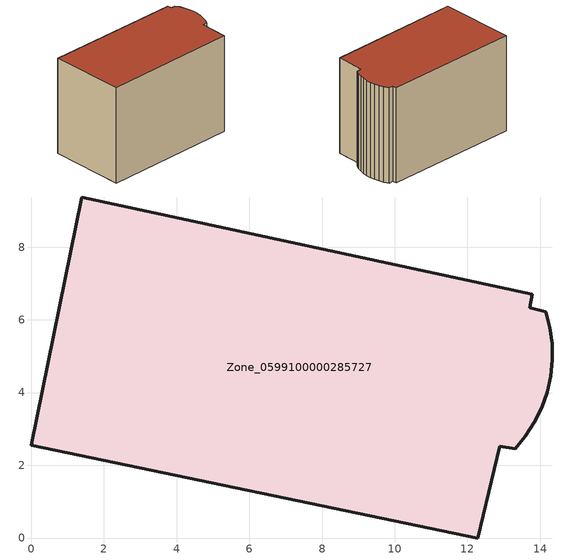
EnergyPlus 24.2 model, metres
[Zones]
Zone_0599100000285727
 floor ground (C_G): 13.6,2.81 13.31,2.46 12.89,2.53 12.29,0 0,2.55 1.39,9.38 13.79,6.71 13.72,6.33 14.16,6.23 14.27,5.79 14.33,5.35 14.34,4.9 14.29,4.45 14.19,4.01 14.04,3.59 13.84,3.18 z0
 wall outside (C_F): 1.39,9.38 0,2.55 12.29,0 12.89,2.53 13.31,2.46 13.6,2.81 13.84,3.18 14.04,3.59 14.19,4.01 14.29,4.45 14.34,4.9 14.33,5.35 14.27,5.79 14.16,6.23 13.72,6.33 13.79,6.71 1.39,9.38 z0:9.15
 roof outside (C_R): 14.33,5.35 14.27,5.79 14.16,6.23 13.72,6.33 13.79,6.71 1.39,9.38 0,2.55 12.29,0 12.89,2.53 13.31,2.46 13.6,2.81 13.84,3.18 14.04,3.59 14.19,4.01 14.29,4.45 14.34,4.9 z9.15
[BUILDING]
Pand.0599100000285727: North Axis=0; Terrain=City; Loads Convergence Tolerance Value=0.04; Temperature Convergence Tolerance Value=0.4; Solar Distribution=FullExterior; Maximum Number of Warmup Days=25; Minimum Number of Warmup Days=1
[Site:Location]
Rotterdam.The.Hague.AP_ZH_NLD Design_Conditions: Latitude=51.96; Longitude=4.45; Time Zone=1; Elevation=-4.5
[SITE:GROUNDTEMPERATURE:BUILDINGSURFACE]
18, 18, 18, 18, 18, 18, 18, 18, 18, 18, 18, 18
[MATERIAL] Thermal Absorptance=0.9; Solar Absorptance=0.7; Visible Absorptance=0.7
Name | Roughness | Thickness | Conductivity | Density | Specific Heat
G.TI.1946 | MediumSmooth | 0.15 | 1 | 540 | 1210
F.TI.1946 | Rough | 0.3 | 0.857143 | 1920 | 840
R.TI.1946 | MediumRough | 0.2 | 0.1 | 1500 | 1000
[CONSTRUCTION]
C_G: G.TI.1946
C_F: F.TI.1946
C_R: R.TI.1946
[ZONE]
Zone_0599100000285727: Type=1; Multiplier=1; Ceiling Height=Autocalculate; Volume=Autocalculate; Floor Area=autocalculate; Part of Total Floor Area=Yes
[ZONEINFILTRATION:DESIGNFLOWRATE]
Infil_Zone_0599100000285727: Zone or ZoneList or Space or SpaceList=Zone_0599100000285727; Schedule=AlwaysOn; Design Flow Rate Calculation Method=Flow/Area; Flow Rate per Floor Area=0.003; Constant Term Coefficient=1; Temperature Term Coefficient=0; Velocity Term Coefficient=0; Velocity Squared Term Coefficient=0
[HVACTEMPLATE:ZONE:IDEALLOADSAIRSYSTEM]
Zone_0599100000285727: Maximum Heating Supply Air Temperature=50; Minimum Cooling Supply Air Temperature=13; Maximum Heating Supply Air Humidity Ratio=0.0156; Minimum Cooling Supply Air Humidity Ratio=0.0077; Heating Limit=NoLimit; Cooling Limit=NoLimit; Dehumidification Control Type=ConstantSensibleHeatRatio; Cooling Sensible Heat Ratio=0.7; Dehumidification Setpoint=60; Humidification Control Type=None; Humidification Setpoint=30; Outdoor Air Method=None; Outdoor Air Flow Rate per Person=0.00944; Outdoor Air Flow Rate per Zone Floor Area=0; Outdoor Air Flow Rate per Zone=0; Demand Controlled Ventilation Type=None; Outdoor Air Economizer Type=NoEconomizer; Heat Recovery Type=None; Sensible Heat Recovery Effectiveness=0.7; Latent Heat Recovery Effectiveness=0.65
[ZONECONTROL:THERMOSTAT]
ThermostatControl_Zone_0599100000285727: Zone or ZoneList=Zone_0599100000285727; Control Type Schedule=DualSetpointControlType; Control 1=Thermostat_Zone_0599100000285727; Temperature Difference Between Cutout And Setpoint=0
[THERMOSTATSETPOINT:DUALSETPOINT]
Thermostat_Zone_0599100000285727: Heating Setpoint Temperature Schedule=HeatingSetpoint_Zone_0599100000285727; Cooling Setpoint Temperature Schedule=CoolingSetpoint_Zone_0599100000285727
[SCHEDULE:COMPACT]
HeatingSetpoint_Zone_0599100000285727: Through: 12/31, For: AllDays, Until: 24:00, 21
CoolingSetpoint_Zone_0599100000285727: Through: 12/31, For: AllDays, Until: 24:00, 24
DualSetpointControlType: Through: 12/31, For: AllDays, Until: 24:00, 4
AlwaysOn: Through: 12/31, For: AllDays, Until: 24:00, 1
